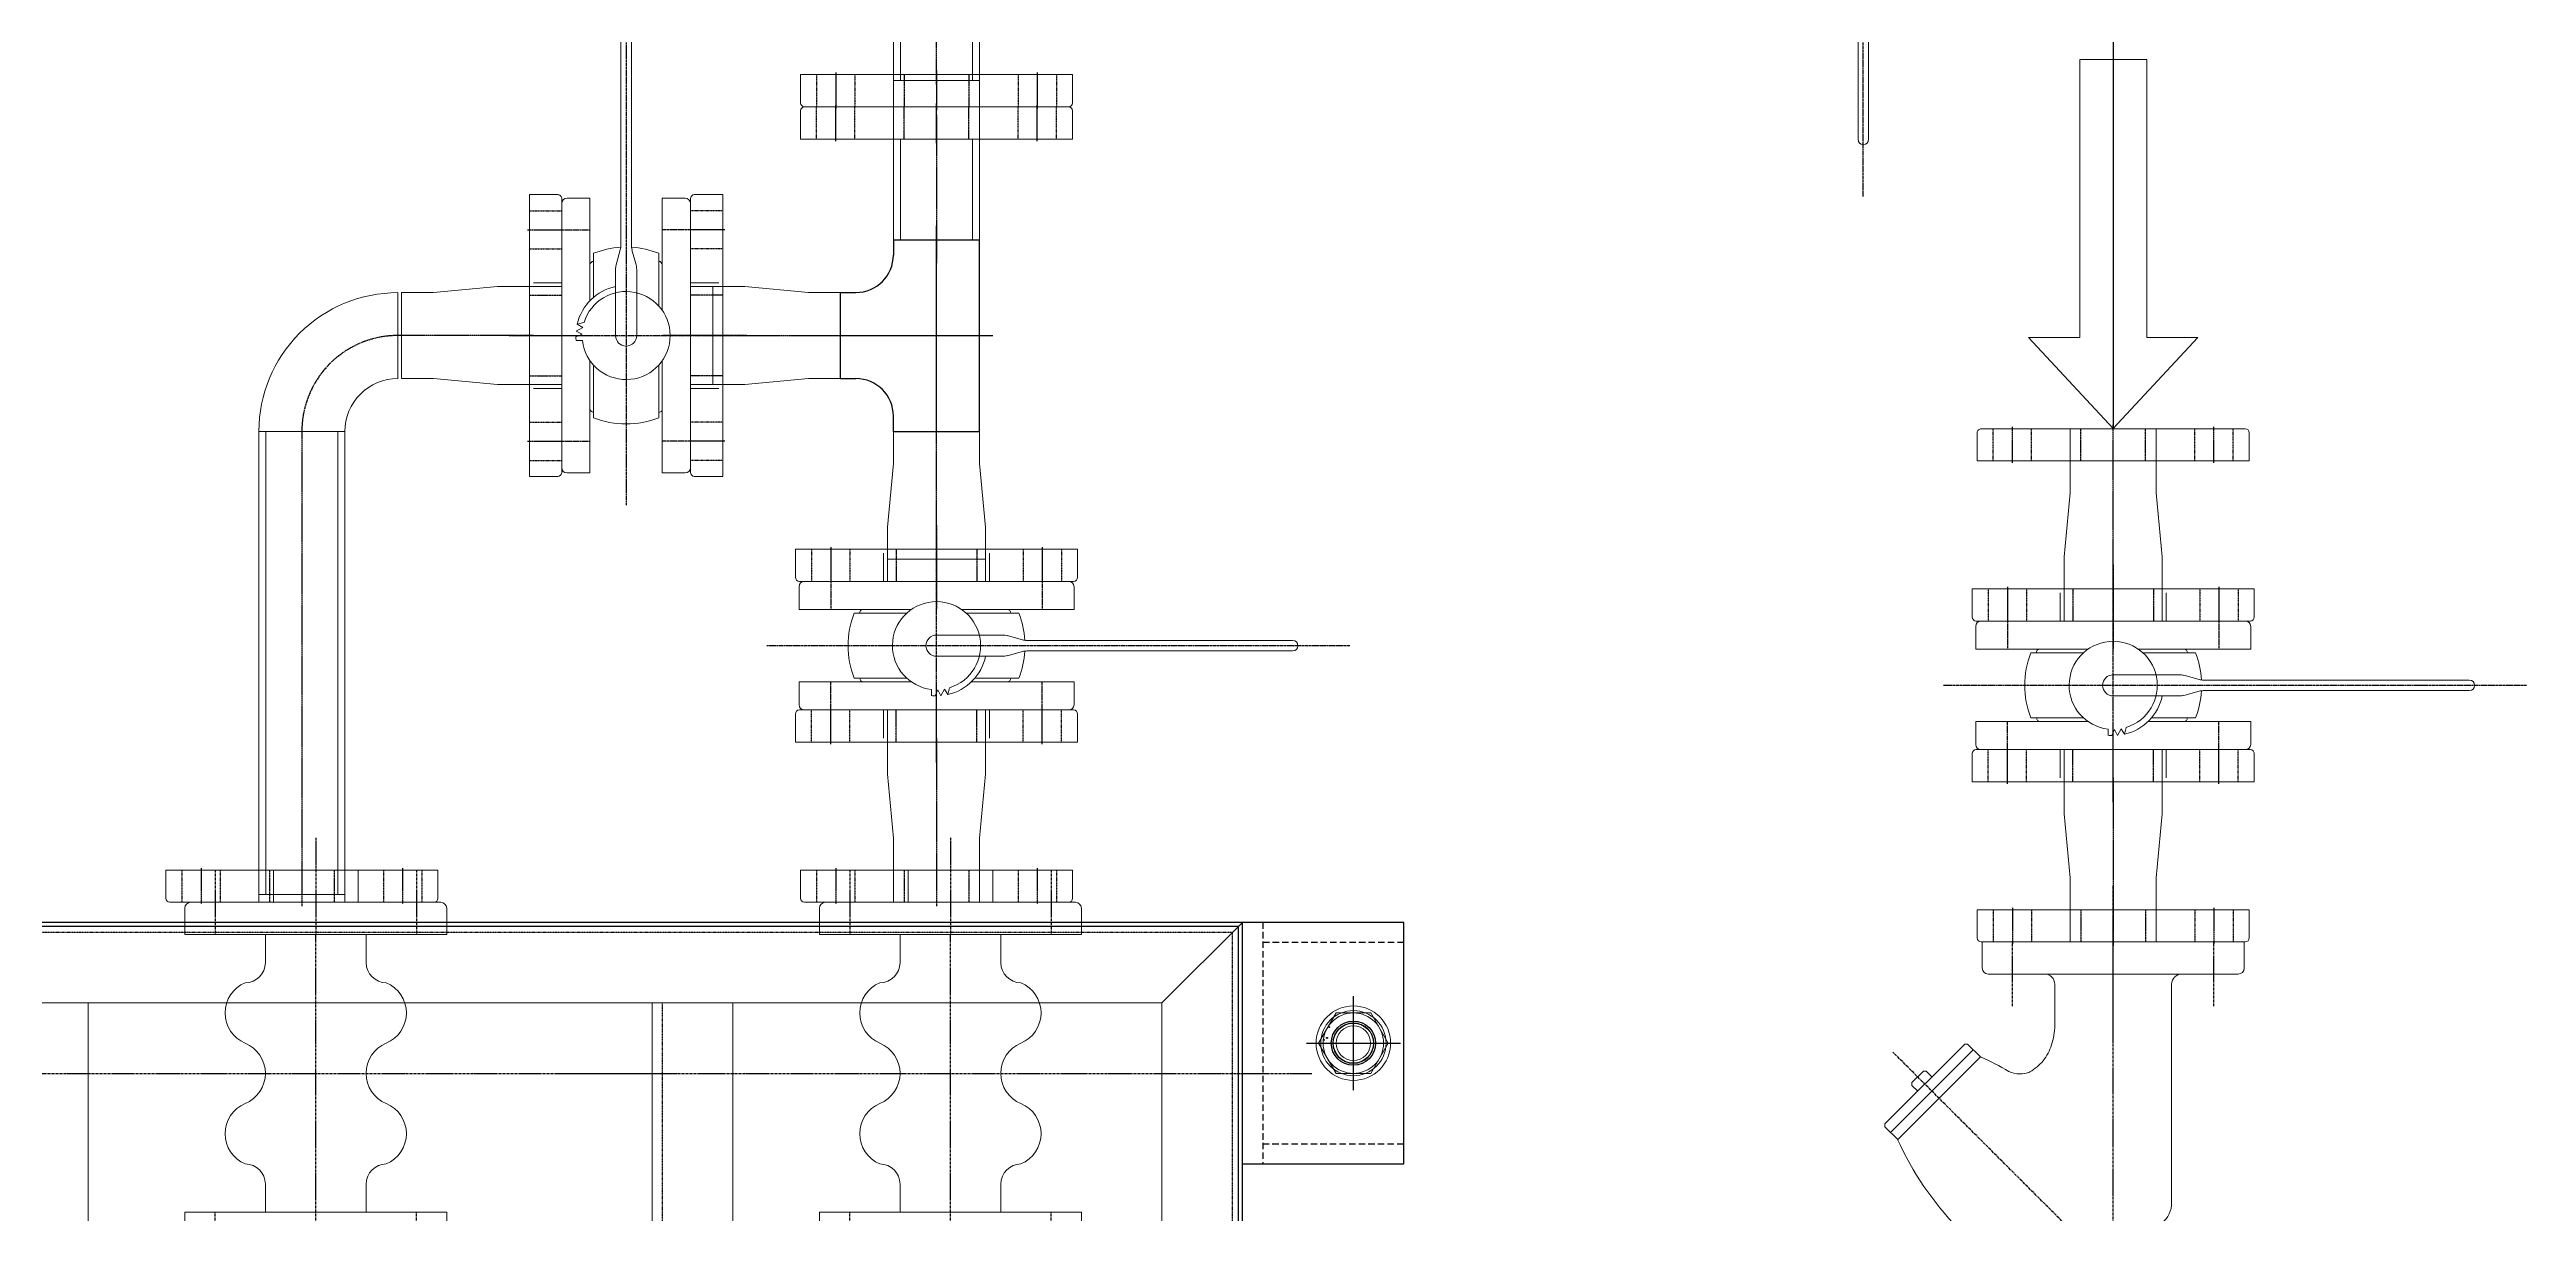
# Model space of a CAD drawing. Header units: millimetres. Extents: x -32759 to 129432, y 390 to 54305.
# Drawn here: x 24426 to 25655, y 27471 to 28050 of the extents above; entities that cross this region are included whole.
import ezdxf

# ---------------------------------------------------------------- set-up
doc = ezdxf.new("R2010")
doc.units = ezdxf.units.MM
for name, pattern in [('CENTER', [2, 1.25, -0.25, 0.25, -0.25]), ('HIDDEN', [0.375, 0.25, -0.125]), ('HIDDEN2', [4.7625, 3.175, -1.5875]), ('PHANTOM', [2.5, 1.25, -0.25, 0.25, -0.25, 0.25, -0.25])]:
    doc.linetypes.add(name, pattern=pattern)
for name, color, linetype in [('01d', 211, 'Continuous'), ('01j', 243, 'Continuous'), ('1', 20, 'Continuous'), ('3', 5, 'Continuous'), ('_0', 3, 'Continuous'), ('BOM-UDEF', 3, 'Continuous'), ('CENTER', 1, 'CENTER'), ('CL', 1, 'CENTER'), ('FL', 3, 'Continuous'), ('HL', 2, 'HIDDEN'), ('PL', 5, 'PHANTOM'), ('RD', 5, 'Continuous'), ('외형선', 3, 'Continuous')]:
    doc.layers.add(name, color=color, linetype=linetype)
doc.layers.add('02 숨은선', color=2, linetype='HIDDEN', lineweight=15)
doc.layers.add('_BODY', color=7, linetype='Continuous', lineweight=13)
doc.styles.add('한글', font='romans.shx', dxfattribs={"height": 4, "bigfont": 'whgtxt.shx'})

# ---------------------------------------------------------------- blocks, each defined once
blk = doc.blocks.new('BL-50P')
for p, q in [((33.5, 202), (33.5, 51.3)), ((39.5, 202), (39.5, 51.3)), ((0, -75), (0, 75)), ((3, 78), (16, 78)), ((16, 19.8), (16, 78)), ((70, 78), (57, 78)), ((57, 78), (57, 14.3)), ((73, 75), (73, -75)), ((18, 46.7), (18, 21.7)), ((33.2, 48.7), (30.8, 40.1)), ((39.8, 48.7), (42.2, 40.1)), ((55, 46.7), (55, 16.8)), ((-16, 30), (0, 30)), ((16, 40.1), (16, 19.8)), ((30.5, 37.5), (30.5, 0)), ((42.5, 37.5), (42.5, 0)), ((57, 40.1), (57, 14.3)), ((89, 30), (73, 30)), ((8, -0.7), (11.5, 0.7)), ((8.1, 2.4), (11.9, 4.6)), ((11.5, 0.7), (8.1, 2.4)), ((8.7, 6.4), (12.6, 7.4)), ((11.9, 4.6), (8.7, 6.4)), ((8.1, -2.9), (11.7, -2.9)), ((16, -78), (16, -14.3)), ((16, -14.3), (16, -41.5)), ((18, -16.8), (18, -46.7)), ((55, -16.8), (55, -46.7)), ((57, -14.3), (57, -78)), ((57, -14.3), (57, -42)), ((-16, -30), (0, -30)), ((89, -30), (73, -30)), ((18, -43.5), (18, -43.5)), ((55, -43.5), (55.5, -43.5)), ((3, -78), (16, -78)), ((70, -78), (57, -78))]:
    blk.add_line(p, q)
for centre, radius, start, end in [((36.5, 202), 3, 0, 180), ((3, 75), 3, 90, 180), ((70, 75), 3, 0, 90), ((18, 40.1), 2, 90, 180), ((36.5, 0), 50.2, 93.5055, 111.6124), ((23.5, 51.3), 10, 344.9149, 0), ((49.5, 51.3), 10, 180, 195.0851), ((36.5, 0), 50.2, 68.3876, 86.4945), ((55, 40.1), 2, 0, 90), ((40.5, 37.5), 10, 164.9149, 180), ((32.5, 37.5), 10, 0, 15.0851), ((36.5, 0), 28.5, 102.1532, 166.9419), ((36.5, 0), 25, 186.6152, 162.7268), ((36.5, 0), 6, 180, 0), ((36.5, 0), 28.5, 181.4361, 185.7998), ((18, -41.5), 2, 180, 270), ((55.5, -42), 1.5, 270, 0), ((36.5, 0), 50.2, 248.3876, 291.6124), ((3, -75), 3, 180, 270), ((70, -75), 3, 270, 0)]:
    blk.add_arc(centre, radius, start, end)
at = {"layer": 'CENTER'}
for p, q in [((36.5, 234.4), (36.5, -96.3)), ((-16, 60), (16, 60)), ((89, 60), (57, 60)), ((-29.9, 0), (119.7, 0)), ((-28, 0), (16, 0)), ((105, 0), (57, 0)), ((-16, -60), (16, -60)), ((89, -60), (57, -60))]:
    blk.add_line(p, q, dxfattribs=at)
blk = doc.blocks.new('A$C63697C70')
at = {"ltscale": 0.5}
for p, q in [((2, 135), (2, 0)), ((16, 135), (2, 135)), ((18, 2), (18, 133)), ((2, 88.9), (18, 88.9)), ((2, 46.2), (18, 46.2)), ((2, 0), (16, 0))]:
    blk.add_line(p, q, dxfattribs=at)
for centre, start, end in [((16, 133), 0, 90), ((16, 2), 270, 0)]:
    blk.add_arc(centre, 2, start, end, dxfattribs=at)
at = {"layer": 'CL', "ltscale": 0.5}
for p, q in [((1, 117.5), (19, 117.5)), ((0, 67.5), (20, 67.5)), ((1, 17.5), (19, 17.5))]:
    blk.add_line(p, q, dxfattribs=at)
at = {"layer": 'HL', "ltscale": 0.5}
for p, q in [((2, 127), (18, 127)), ((2, 108), (18, 108)), ((2, 27), (18, 27)), ((2, 8), (18, 8))]:
    blk.add_line(p, q, dxfattribs=at)
at = {"layer": 'PL', "ltscale": 0.5}
for p, q in [((2, 83.5), (18, 83.5)), ((2, 51.5), (18, 51.5))]:
    blk.add_line(p, q, dxfattribs=at)
blk = doc.blocks.new('A$C69E353CE')
at = {"ltscale": 0.5}
for p, q in [((2, 42.7), (102, 42.7)), ((2, 0), (2, 42.7)), ((2, 39.2), (102, 39.2)), ((102, 42.7), (102, 0)), ((2, 3.5), (102, 3.5)), ((102, 0), (2, 0))]:
    blk.add_line(p, q, dxfattribs=at)
at = {"layer": 'CL', "ltscale": 0.5}
blk.add_line((0, 21.4), (104, 21.4), dxfattribs=at)
blk = doc.blocks.new('A$C01775BC6')
at = {"ltscale": 0.5}
for p, q in [((2, 48.6), (17.9, 48.6)), ((2, 0), (2, 48.6)), ((17.9, 48.6), (49.6, 45.6)), ((49.6, 45.6), (65.5, 45.6)), ((65.5, 45.6), (65.5, 2.9)), ((49.6, 2.9), (17.9, 0)), ((65.5, 2.9), (49.6, 2.9)), ((17.9, 0), (2, 0))]:
    blk.add_line(p, q, dxfattribs=at)
at = {"layer": 'CL', "ltscale": 0.5}
blk.add_line((0, 24.3), (67.5, 24.3), dxfattribs=at)
blk = doc.blocks.new('A$C351C1466')
at = {"ltscale": 0.5}
for p, q in [((2, 140), (2, 0)), ((16, 140), (2, 140)), ((18, 2), (18, 138)), ((2, 94.3), (18, 94.3)), ((2, 45.7), (18, 45.7)), ((2, 0), (16, 0))]:
    blk.add_line(p, q, dxfattribs=at)
for centre, start, end in [((16, 138), 0, 90), ((16, 2), 270, 0)]:
    blk.add_arc(centre, 2, start, end, dxfattribs=at)
at = {"layer": 'CL', "ltscale": 0.5}
for p, q in [((1, 122.5), (19, 122.5)), ((0, 70), (20, 70)), ((1, 17.5), (19, 17.5))]:
    blk.add_line(p, q, dxfattribs=at)
at = {"layer": 'HL', "ltscale": 0.5}
for p, q in [((2, 132), (18, 132)), ((2, 113), (18, 113)), ((2, 27), (18, 27)), ((2, 8), (18, 8))]:
    blk.add_line(p, q, dxfattribs=at)
at = {"layer": 'PL', "ltscale": 0.5}
for p, q in [((2, 90), (18, 90)), ((2, 50), (18, 50))]:
    blk.add_line(p, q, dxfattribs=at)
blk = doc.blocks.new('A$C61626EAD')
at = {"ltscale": 0.5, "rotation": 180}
blk.add_blockref('A$C63697C70', (20, 137.5), dxfattribs=at)
at = {"ltscale": 0.5}
blk.add_blockref('A$C351C1466', (79.5, 0), dxfattribs=at)
at = {"ltscale": 0.5, "xscale": -1}
blk.add_blockref('A$C01775BC6', (83.5, 45.7), dxfattribs=at)
blk = doc.blocks.new('CI-F32S')
for p, q in [((13, 65), (0, 65)), ((0, 65), (0, -65)), ((16, 62), (16, -34)), ((199, -34), (199, 62)), ((215, 65), (202, 65)), ((215, -65), (215, 65)), ((21, 29), (55.8, 29)), ((31, 29), (46.5, 29)), ((84, 29), (194, 29)), ((67.3, 18.9), (65.3, 23)), ((72.5, 18.9), (74.5, 23)), ((16, -34), (16, -62)), ((21, -29), (31, -29)), ((173.5, -29), (194, -29)), ((199, -62), (199, -34)), ((0, -65), (13, -65)), ((116.9, -106.9), (157.9, -65.9)), ((120.4, -110.5), (161.4, -69.5)), ((124.6, -113.3), (164.2, -73.7)), ((157.9, -65.9), (164.2, -72.3)), ((164.2, -72.3), (164.2, -73.7)), ((202, -65), (215, -65)), ((140.9, -97), (143.7, -99.9)), ((145.1, -99.9), (150.8, -94.2)), ((148, -90), (150.8, -92.8)), ((150.8, -92.8), (150.8, -94.2)), ((116.9, -106.9), (123.2, -113.3)), ((143.7, -99.9), (145.1, -99.9)), ((123.2, -113.3), (124.6, -113.3))]:
    blk.add_line(p, q)
blk.add_lwpolyline([(173.5, -29, 0.079365), (163.8, -30.6, 0.08841), (156, -34.8, 0.105167), (150.5, -41.4, 0.020221), (149.9, -42.5, 0.121124)], format="xyb")
for centre, radius, start, end in [((13, 62), 3, 0, 90), ((202, 62), 3, 90, 180), ((21, 34), 5, 180, 270), ((54.5, 16.5), 12.5, 31.2177, 84.3169), ((85.3, 16.5), 12.5, 95.6831, 148.7823), ((194, 34), 5, 270, 0), ((69.9, 20.1), 2.89, 204.1228, 335.8772), ((21, -34), 5, 90, 180), ((31, -41.9), 12.9, 35.2952, 90.0763), ((181.6, 35.7), 156.7, 206.6184, 245.595), ((194, -34), 5, 0, 90), ((161.5, -46.4), 12.1, 161.4563, 212.9327), ((15.2, -130.6), 156.7, 24.405, 30.1826), ((13, -62), 3, 270, 0), ((202, -62), 3, 180, 270)]:
    blk.add_arc(centre, radius, start, end)
at = {"layer": 'CENTER'}
for p, q in [((32, 50), (0, 50)), ((183, 50), (215, 50)), ((-24.8, 0), (242.9, 0)), ((48, 0), (0, 0)), ((50.9, 0), (160.3, -109.4)), ((167, 0), (215, 0)), ((32, -50), (0, -50)), ((183, -50), (215, -50))]:
    blk.add_line(p, q, dxfattribs=at)
blk = doc.blocks.new('A$C79D20A8D')
at = {"extrusion": (0, 0, -1), "xscale": -0.875, "yscale": 0.875, "zscale": -0.875}
blk.add_blockref('BL-50P', (-1591, 225, 0), dxfattribs=at)
blk.add_blockref('CI-F32S', (1280.5, 225, 0))
at = {"ltscale": 0.5, "extrusion": (0, 0, -1), "zscale": -1, "rotation": 180}
blk.add_blockref('A$C61626EAD', (-1493.5, 295, 0), dxfattribs=at)
at = {"ltscale": 0.5, "extrusion": (0, 0, -1), "xscale": -1, "zscale": -1, "rotation": 180}
blk.add_blockref('A$C61626EAD', (-1752.4, 295, 0), dxfattribs=at)
blk = doc.blocks.new('FRP-32')
for p, q in [((0, -62), (0, 62)), ((16, 65), (3, 65)), ((16, -65), (16, 65)), ((154, 65), (167, 65)), ((154, -65), (154, 65)), ((170, -62), (170, 62)), ((16, 25), (30, 25)), ((140, 25), (154, 25)), ((-16, 21), (0, 21)), ((186, 21), (170, 21)), ((-16, -21), (0, -21)), ((186, -21), (170, -21)), ((16, -25), (30, -25)), ((140, -25), (154, -25)), ((3, -65), (16, -65)), ((167, -65), (154, -65))]:
    blk.add_line(p, q)
for centre, radius, start, end in [((3, 62), 3, 90, 180), ((167, 62), 3, 0, 90), ((55, 28.75), 16.25, 22.61986, 157.38014), ((115, 28.75), 16.25, 22.61986, 157.38014), ((30, 35), 10, 270, 0), ((85, 41.25), 16.25, 202.61986, 337.38014), ((140, 35), 10, 180, 270), ((30, -35), 10, 0, 90), ((55, -28.75), 16.25, 202.61986, 337.38014), ((85, -41.25), 16.25, 22.61986, 157.38014), ((115, -28.75), 16.25, 202.61986, 337.38014), ((140, -35), 10, 90, 180), ((3, -62), 3, 180, 270), ((167, -62), 3, 270, 0)]:
    blk.add_arc(centre, radius, start, end)
at = {"layer": 'CENTER'}
for p, q in [((85, 195.21), (85, -179.4)), ((-16, 50), (16, 50)), ((186, 50), (154, 50)), ((-32, 0), (16, 0)), ((16, 0), (154, 0)), ((202, 0), (154, 0)), ((-16, -50), (16, -50)), ((186, -50), (154, -50))]:
    blk.add_line(p, q, dxfattribs=at)
blk = doc.blocks.new('A$C57364975')
at = {"layer": '1'}
for p, q in [((53.4, 84.1), (53.4, 0)), ((0, 28), (107.9, 28))]:
    blk.add_line(p, q, dxfattribs=at)
at = {"layer": '3'}
for p, q in [((32.1, 75.6), (74.8, 75.6)), ((32.1, 75.6), (32.1, 68)), ((74.8, 75.6), (74.8, 68)), ((5.8, 49.3), (13.4, 49.3)), ((5.8, 49.3), (5.8, 6.6)), ((101, 49.3), (93.4, 49.3)), ((101, 49.3), (101, 6.6)), ((5.8, 6.6), (101, 6.6))]:
    blk.add_line(p, q, dxfattribs=at)
for centre, start, end in [((13.4, 68), 270, 0), ((93.4, 68), 180, 270)]:
    blk.add_arc(centre, 18.6, start, end, dxfattribs=at)
blk = doc.blocks.new('A$C14AC7C18')
at = {"ltscale": 0.5}
for p, q in [((12, 0), (12, 42.7)), ((12, 42.7), (62, 42.7)), ((62, 39.2), (12, 39.2)), ((62, 0), (62, 42.7)), ((62, 3.5), (12, 3.5)), ((62, 0), (12, 0))]:
    blk.add_line(p, q, dxfattribs=at)
at = {"layer": 'CL', "ltscale": 0.5}
blk.add_line((74, 21.3), (0, 21.3), dxfattribs=at)
blk = doc.blocks.new('A$C0A1C3371')
at = {"ltscale": 0.5, "extrusion": (0, 0, -1), "zscale": -1}
for name, p, rotation in [('A$C351C1466', (-54.1, 174.1), 90.00000000000001), ('A$C63697C70', (-219.7, 137.5), 180)]:
    blk.add_blockref(name, p, dxfattribs=dict(at, rotation=rotation))
at = {"ltscale": 0.5, "rotation": 270}
blk.add_blockref('A$C01775BC6', (99.8, 183.1), dxfattribs=at)
at = {"ltscale": 0.5, "extrusion": (0, 0, -1), "zscale": -1}
blk.add_blockref('A$C351C1466', (-20, 0), dxfattribs=at)
for name, p in [('A$C57364975', (70.7, 42)), ('A$C14AC7C18', (159.7, 48.7))]:
    blk.add_blockref(name, p)
at = {"ltscale": 0.5}
blk.add_blockref('A$C01775BC6', (11, 45.7), dxfattribs=at)
blk = doc.blocks.new('ytreyrty')
at = {"ltscale": 0.5}
for p, q in [((333062.6, 37987.1), (333105.3, 37987.1)), ((333036.4, 37960.8), (333036.4, 37918.1))]:
    blk.add_line(p, q, dxfattribs=at)
for radius in [68.9, 26.2]:
    blk.add_arc((333036.4, 37987.1), radius, 270, 0, dxfattribs=at)
at = {"layer": 'CL', "ltscale": 0.5}
blk.add_arc((333036.4, 37987.1), 47.6, 270, 0, dxfattribs=at)
blk = doc.blocks.new('A$C14867295')
at = {"ltscale": 0.5}
for p, q in [((0, 0), (0, 230)), ((0, 230), (42.7, 230)), ((3.5, 0), (3.5, 230)), ((39.2, 0), (39.2, 230)), ((42.7, 230), (42.7, 0)), ((0, 0), (42.7, 0))]:
    blk.add_line(p, q, dxfattribs=at)
at = {"layer": 'CL', "ltscale": 0.5}
blk.add_line((21.4, 0), (21.4, 232), dxfattribs=at)
blk = doc.blocks.new('sdfgsdfgsfgd')
at = {"ltscale": 0.5}
blk.add_circle((488041.9, 298396.3), 5.05, dxfattribs=at)
at = {"layer": 'CL', "ltscale": 0.5}
for p, q in [((488041.9, 298403.3), (488041.9, 298389.3)), ((488034.9, 298396.3), (488048.9, 298396.3))]:
    blk.add_line(p, q, dxfattribs=at)
at = {"layer": 'FL', "color": 1, "ltscale": 0.5}
blk.add_arc((488041.9, 298396.3), 6, 270, 180, dxfattribs=at)
at = {"color": 2, "ltscale": 0.5, "insert": (488039.8, 298399.2), "char_height": 2, "width": 1.543, "attachment_point": 1, "style": '한글'}
blk.add_mtext('M12', dxfattribs=at)
blk = doc.blocks.new('sdgsdfgfsdgfdsgsd')
at = {"ltscale": 0.5}
for p, q in [((488000.2, 298377.5), (488000.2, 298292.5)), ((488100.2, 298377.5), (488000.2, 298377.5)), ((488100.2, 298292.5), (488100.2, 298377.5)), ((488000.2, 298292.5), (488100.2, 298292.5))]:
    blk.add_line(p, q, dxfattribs=at)
blk.add_blockref('sdfgsdfgsfgd', (8.3, -58.8))
blk = doc.blocks.new('zxcvxcvxz')
at = {"ltscale": 0.5}
for p, q in [((487475.9, 298214.1), (487475.9, 298134.1)), ((487535.9, 298214.1), (487475.9, 298214.1)), ((487535.9, 298134.1), (487535.9, 298214.1)), ((487475.9, 298134.1), (487535.9, 298134.1))]:
    blk.add_line(p, q, dxfattribs=at)
blk.add_blockref('sdfgsdfgsfgd', (-536, -237.2))
blk = doc.blocks.new('vbn')
at = {"ltscale": 0.5}
blk.add_circle((491764.7, 300516.7), 5.05, dxfattribs=at)
at = {"layer": 'CL', "ltscale": 0.5}
for p, q in [((491757.7, 300516.7), (491771.7, 300516.7)), ((491764.7, 300523.7), (491764.7, 300509.7))]:
    blk.add_line(p, q, dxfattribs=at)
at = {"layer": 'FL', "color": 1, "ltscale": 0.5}
blk.add_arc((491764.7, 300516.7), 6, 270, 180, dxfattribs=at)
blk = doc.blocks.new('xcvbxcv')
at = {"ltscale": 0.5}
for p, q in [((495958.8, 294579.4), (495888.8, 294579.4)), ((495888.8, 294389.4), (495888.8, 294579.4)), ((495958.8, 294579.4), (495958.8, 294389.4)), ((495958.8, 294389.4), (495888.8, 294389.4))]:
    blk.add_line(p, q, dxfattribs=at)
blk.add_blockref('vbn', (4159, -5982.3))
at = {"extrusion": (0, 0, -1), "zscale": -1, "rotation": 180}
blk.add_blockref('vbn', (-4159, 594951), dxfattribs=at)
blk = doc.blocks.new('sdfgsfgdsds')
at = {"ltscale": 0.5}
for p, q in [((55035.4, -13329.8, 0), (56270.4, -13329.8, 0)), ((55035.4, -13895.8, 0), (55035.4, -13329.8, 0)), ((55037.4, -13331.8, 0), (56268.4, -13331.8, 0)), ((55037.4, -13893.8, 0), (55037.4, -13331.8, 0)), ((56268.4, -13331.8, 0), (56268.4, -13893.8, 0)), ((56270.4, -13329.8, 0), (56270.4, -13895.8, 0)), ((56270.4, -13895.8, 0), (55035.4, -13895.8, 0)), ((56268.4, -13893.8, 0), (55037.4, -13893.8, 0))]:
    blk.add_line(p, q, dxfattribs=at)
at = {"layer": '01d', "rotation": 180}
for name, p in [('zxcvxcvxz', (543316.3, 284791.3, 0)), ('sdgsdfgfsdgfdsgsd', (543737.5, 284512.7, 0)), ('sdgsdfgfsdgfdsgsd', (543983.5, 284512.7, 0))]:
    blk.add_blockref(name, p, dxfattribs=at)
at = {"layer": '02 숨은선'}
for p in [(-440833.4, -308097.2, 0), (-440653.4, -308097.2, 0), (-440518.4, -308097.2, 0), (-440338.4, -308097.2, 0), (-439888.4, -308097.2, 0), (-439708.4, -308097.2, 0)]:
    blk.add_blockref('xcvbxcv', p, dxfattribs=at)
blk = doc.blocks.new('HS_BOM', base_point=(-3113.6, 16316.3))
at = {"layer": 'BOM-UDEF'}
blk.add_circle((-3113.6, 16316.3), 0.25, dxfattribs=at)
blk = doc.blocks.new('asfsafsdfffas')
for p, q in [((495497.8, 292525.5), (495482.8, 292516.9)), ((495512.8, 292516.9), (495497.8, 292525.5)), ((495482.8, 292516.9), (495482.8, 292499.6)), ((495512.8, 292499.6), (495512.8, 292516.9)), ((495482.8, 292499.6), (495497.8, 292490.9)), ((495497.8, 292490.9), (495512.8, 292499.6))]:
    blk.add_line(p, q)
at = {"ltscale": 0.5}
blk.add_line((495437.8, 292453.2), (495557.8, 292453.2), dxfattribs=at)
for radius in [18.5, 16.2, 15, 11, 10.1, 8.56]:
    blk.add_circle((495497.8, 292508.2), radius)
at = {"layer": '1', "ltscale": 10}
for p, q in [((495497.8, 292484.9), (495497.8, 292531.5)), ((495521.1, 292508.2), (495474.4, 292508.2))]:
    blk.add_line(p, q, dxfattribs=at)
at = {"layer": 'CL'}
for p, q in [((495497.8, 292487.7), (495497.8, 292528.7)), ((495497.8, 292488.9), (495497.8, 292527.5)), ((495497.8, 292490), (495497.8, 292526.4)), ((495518.3, 292508.2), (495477.3, 292508.2)), ((495517.1, 292508.2), (495478.5, 292508.2)), ((495516, 292508.2), (495479.6, 292508.2))]:
    blk.add_line(p, q, dxfattribs=at)
at = {"layer": 'RD'}
blk.add_circle((495497.8, 292508.2), 10, dxfattribs=at)
at = {"layer": '외형선'}
for p, q in [((495557.8, 292533.2), (495437.8, 292533.2)), ((495437.8, 292533.2), (495437.8, 292453.2)), ((495557.8, 292453.2), (495557.8, 292533.2))]:
    blk.add_line(p, q, dxfattribs=at)
at = {"layer": '외형선', "color": 2, "linetype": 'HIDDEN2'}
for p, q in [((495447.8, 292533.2), (495447.8, 292463.2)), ((495547.8, 292463.2), (495547.8, 292533.2)), ((495437.8, 292463.2), (495557.8, 292463.2))]:
    blk.add_line(p, q, dxfattribs=at)
at = {"layer": '외형선'}
blk.add_circle((495497.8, 292508.2), 11, dxfattribs=at)
at = {"layer": 'BOM-UDEF', "rotation": 180}
for p in [(495489.8, 292496.2), (495495.2, 292495.1), (495496.2, 292493.5)]:
    blk.add_blockref('HS_BOM', p, dxfattribs=at)
blk = doc.blocks.new('xcvxcvb')
at = {"ltscale": 0.5}
for p, q in [((499967.3, 297427.4), (499967.3, 296861.4)), ((500007.3, 297387.4), (499967.3, 297427.4)), ((500007.3, 296901.4), (500007.3, 297387.4)), ((500007.3, 296901.4), (499967.3, 296861.4))]:
    blk.add_line(p, q, dxfattribs=at)
at = {"layer": 'HL', "ltscale": 0.5}
blk.add_line((499972.3, 297422.4), (499972.3, 296866.4), dxfattribs=at)
blk = doc.blocks.new('asfasfsadfas')
at = {"ltscale": 0.5}
for p, q in [((503999.7, 299042.8), (503513.7, 299042.8)), ((503513.7, 299002.8), (503513.7, 299042.8)), ((503999.7, 299002.8), (503999.7, 299042.8)), ((503513.7, 299002.8), (503999.7, 299002.8))]:
    blk.add_line(p, q, dxfattribs=at)
at = {"layer": 'HL', "ltscale": 0.5}
blk.add_line((503513.7, 299007.8), (503999.7, 299007.8), dxfattribs=at)
blk = doc.blocks.new('sdfgsdgfsgfsd')
at = {"ltscale": 0.5}
for p, q in [((56535.4, -11829.8), (57770.4, -11829.8)), ((56575.4, -11869.8), (56535.4, -11829.8)), ((57730.4, -11869.8), (57770.4, -11829.8)), ((57730.4, -11869.8), (56575.4, -11869.8))]:
    blk.add_line(p, q, dxfattribs=at)
at = {"layer": 'HL', "ltscale": 0.5}
blk.add_line((56540.4, -11834.8), (57765.4, -11834.8), dxfattribs=at)
blk = doc.blocks.new('A$C2EF027F7')
at = {"extrusion": (0, 0, -1), "zscale": -1}
for name, p in [('asfsafsdfffas', (-496003.8, -291138.2)), ('asfasfsadfas', (-504039.7, -297980.8)), ('asfasfsadfas', (-504039.7, -298300.8))]:
    blk.add_blockref(name, p, dxfattribs=at)
at = {"extrusion": (0, 0, -1), "zscale": -1, "rotation": 270}
blk.add_blockref('xcvxcvb', (-297427.4, 501282.3), dxfattribs=at)
at = {"rotation": 270}
blk.add_blockref('sdfgsdgfsgfsd', (12395.8, 57850.4), dxfattribs=at)
blk = doc.blocks.new('sdfgdfgsdgsdg')
at = {"extrusion": (0, 0, -1), "xscale": -0.875, "yscale": 0.875, "zscale": -0.875}
blk.add_blockref('BL-50P', (-295570, -100431), dxfattribs=at)
for name, p, rotation in [('A$C0A1C3371', (295826, -100555.1), 90), ('ytreyrty', (628525, -62491.5), 180)]:
    blk.add_blockref(name, p, dxfattribs=dict(rotation=rotation))
at = {"ltscale": 0.5, "extrusion": (0, 0, -1), "zscale": -1}
for name, p, rotation in [('A$C351C1466', (-295552, -100361), 180), ('A$C61626EAD', (-295686, -100714.5), 90.00000000000001), ('A$C63697C70', (-295508.5, -100694.5), 270)]:
    blk.add_blockref(name, p, dxfattribs=dict(at, rotation=rotation))
at = {"ltscale": 0.5, "rotation": 180}
blk.add_blockref('A$C01775BC6', (295556, -100406.7), dxfattribs=at)
blk.add_blockref('A$C14867295', (295419.7, -100708.6))
at = {"extrusion": (0, 0, -1), "xscale": 0.875, "yscale": 0.875, "zscale": -0.875, "rotation": 90.00000000000001}
blk.add_blockref('BL-50P', (-295756, -100617), dxfattribs=at)
at = {"extrusion": (0, 0, -1), "xscale": -1, "zscale": -1, "rotation": 270}
for p in [(-295447.9, -100882.5), (-295762.9, -100882.5)]:
    blk.add_blockref('FRP-32', p, dxfattribs=at)
at = {"xscale": -1, "rotation": 270}
blk.add_blockref('A$C2EF027F7', (294592.9, -101288.5, 0), dxfattribs=at)
at = {"layer": '01j', "xscale": -1}
blk.add_blockref('sdfgsfgdsds', (350943.3, -87392.7), dxfattribs=at)
blk = doc.blocks.new('1')
at = {"color": 1}
blk.add_lwpolyline([(7412.868, 7788.301), (7370.812, 7833.426), (7396.254, 7833.426), (7396.254, 7971.633), (7429.482, 7971.633), (7429.482, 7833.426), (7454.925, 7833.426)], close=True, dxfattribs=at)
at = {"layer": '_0', "color": 4}
blk.add_line((7412.868, 8227.02), (7412.868, 7788.136), dxfattribs=at)
at = {"xscale": -1, "rotation": 270}
blk.add_blockref('A$C79D20A8D', (7187.868, 6037.775, 0), dxfattribs=at)
at = {"extrusion": (0, 0, -1), "xscale": 0.875, "yscale": 0.875, "zscale": -0.875, "rotation": 180}
blk.add_blockref('BL-50P', (-7256.894, 8108.699), dxfattribs=at)
at = {"color": 2, "xscale": -1, "rotation": 270}
blk.add_blockref('A$C69E353CE', (6807.496, 7959.099), dxfattribs=at)
at = {"ltscale": 0.5, "extrusion": (0, 0, -1), "zscale": -1, "rotation": 270}
blk.add_blockref('A$C63697C70', (-6896.347, 7966.099), dxfattribs=at)
at = {"layer": '_BODY', "color": 4}
blk.add_blockref('sdfgdfgsdgsdg', (-288927.149, 108265.481), dxfattribs=at)
blk = doc.blocks.new('sdfgsdfgcxvxbxcv')
blk.add_blockref('1', (266381.038, 132792.991))

msp = doc.modelspace()

# ---------------------------------------------------------------- block references
at = {"layer": '_BODY'}
msp.add_blockref('sdfgsdfgcxvxbxcv', (-248343.9, -112720), dxfattribs=at)

doc.saveas('drawing.dxf')
